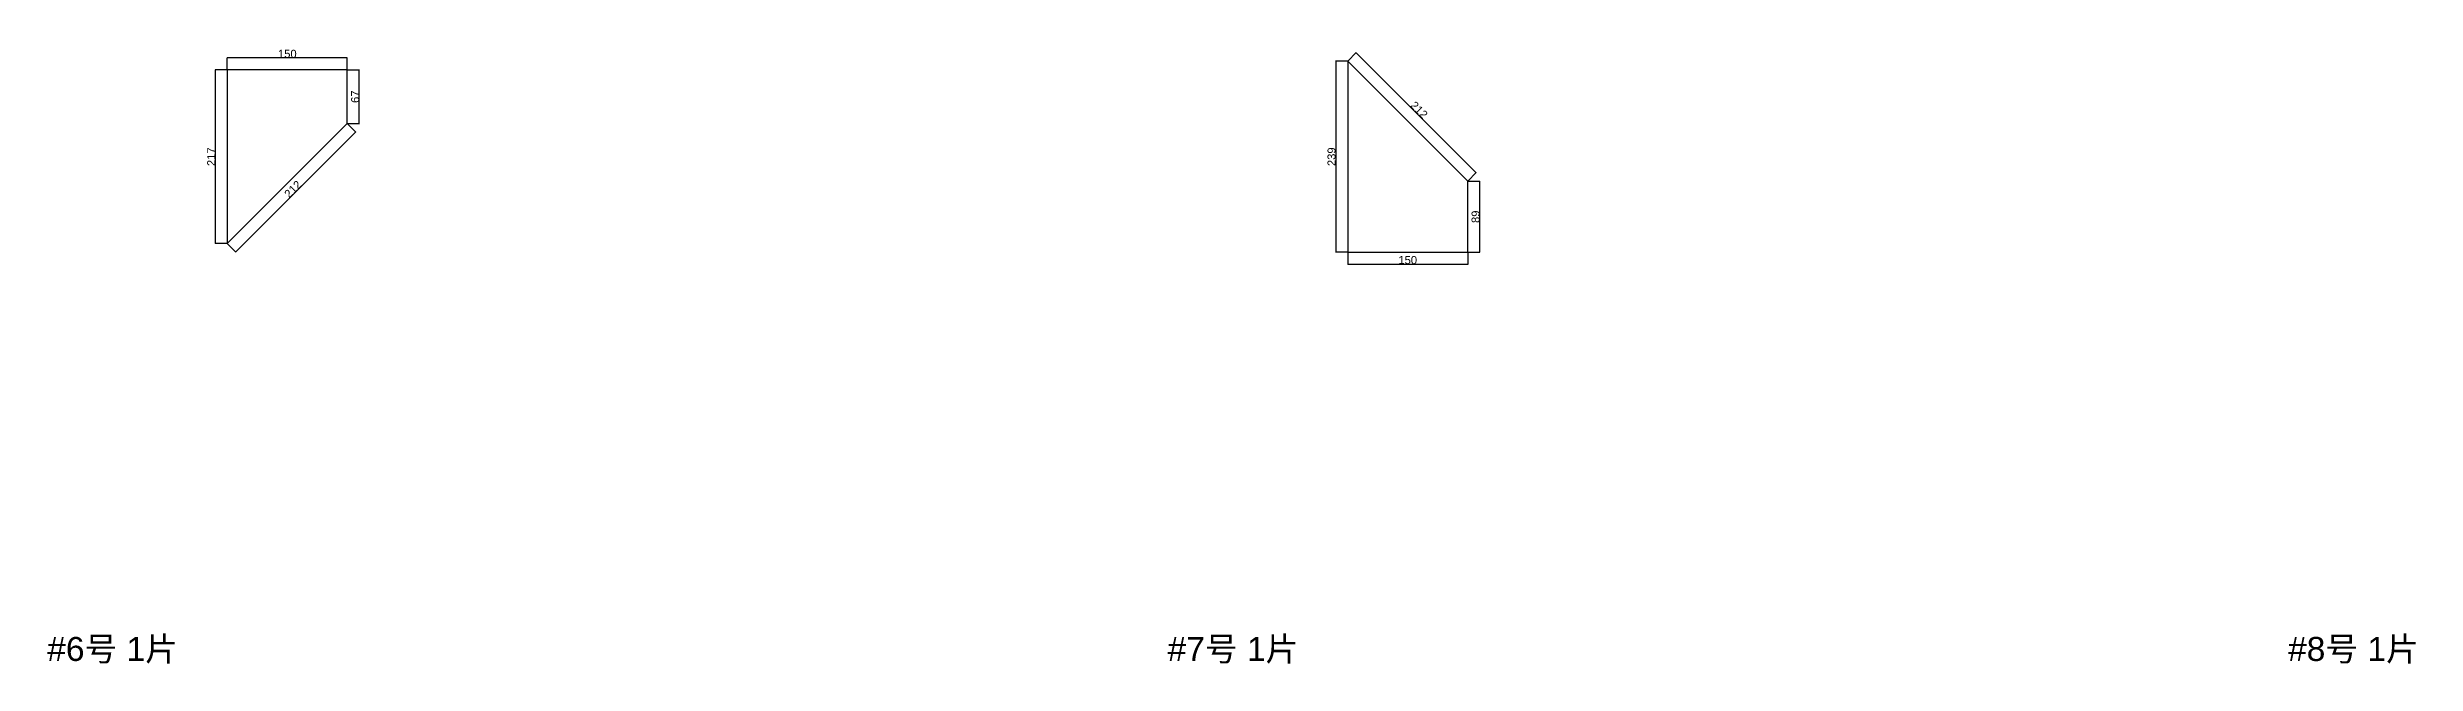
# Model space of a CAD drawing. Header units: inches. Extents: x -9450 to 207408, y -100115 to 6682.
# Drawn here: x 40700 to 43659, y -27233 to -26463 of the extents above; entities that cross this region are included whole.
import ezdxf

# ---------------------------------------------------------------- set-up
doc = ezdxf.new("R2010")
doc.units = ezdxf.units.IN
doc.header["$MEASUREMENT"] = 0
doc.layers.add('tag', color=1, linetype='Continuous')
doc.styles.get("Standard").update_dxf_attribs({"font": 'arial.ttf'})
doc.dimstyles.new('TileDimStyle', dxfattribs={"dimtxt": 10, "dimasz": 0.18, "dimexe": 0.18, "dimexo": 0.0625, "dimgap": 0.09, "dimtad": 1, "dimdec": 0, "dimzin": 0, "dimdsep": 46, "dimtxsty": 'Standard', "dimblk": 'ARCHTICK', "dimcen": 0.09, "dimadec": 0, "dimazin": 0, "dimtfac": 1, "dimtdec": 4, "dimtofl": 0, "dimtmove": 0, "dimatfit": 3, "dimfxl": 1, "dimtolj": 1, "dimtzin": 0, "dimarcsym": 0})

# ---------------------------------------------------------------- blocks, each defined once
blk = doc.blocks.new('_ArchTick')
at = {"color": 0, "linetype": 'ByBlock'}
blk.add_lwpolyline([(-0.5, -0.5, 0.4, 0.4, 0), (0.5, 0.5, 0.4, 0.4, 0)], format="xyseb", dxfattribs=at)
blk = doc.blocks.new('*D75')
at = {"color": 0, "linetype": 'ByBlock', "lineweight": -2}
for p, q in [((75.1, 108.4), (90.2, 108.4)), ((90, 41.6), (90, 108.4)), ((75.1, 41.6), (90.2, 41.6))]:
    blk.add_line(p, q, dxfattribs=at)
at = {"layer": 'Defpoints'}
for p in [(75, 108.4), (90, 108.4), (75, 41.6)]:
    blk.add_point(p, dxfattribs=at)
at = {"color": 0, "lineweight": -2, "xscale": 0.18, "yscale": 0.18, "zscale": 0.18}
for p, rotation in [((90, 108.4), 90), ((90, 41.6), 270)]:
    blk.add_blockref('_ArchTick', p, dxfattribs=dict(at, rotation=rotation))
at = {"color": 0, "insert": (89.9, 75), "char_height": 10, "attachment_point": 8, "rotation": 90}
blk.add_mtext('67', dxfattribs=at)
blk = doc.blocks.new('*D76')
at = {"color": 0, "linetype": 'ByBlock', "lineweight": -2}
for p, q in [((-75, 108.5), (-75, 123.6)), ((75, 123.4), (-75, 123.4)), ((75, 108.5), (75, 123.6))]:
    blk.add_line(p, q, dxfattribs=at)
at = {"layer": 'Defpoints'}
for p in [(-75, 123.4), (-75, 108.4), (75, 108.4)]:
    blk.add_point(p, dxfattribs=at)
at = {"color": 0, "lineweight": -2, "xscale": 0.18, "yscale": 0.18, "zscale": 0.18, "rotation": 180}
blk.add_blockref('_ArchTick', (-75, 123.4), dxfattribs=at)
at = {"color": 0, "lineweight": -2, "xscale": 0.18, "yscale": 0.18, "zscale": 0.18}
blk.add_blockref('_ArchTick', (75, 123.4), dxfattribs=at)
at = {"color": 0, "insert": (0, 123.5), "char_height": 10, "attachment_point": 8}
blk.add_mtext('150', dxfattribs=at)
blk = doc.blocks.new('*D77')
at = {"color": 0, "linetype": 'ByBlock', "lineweight": -2}
for p, q in [((-75.1, 108.4), (-90.2, 108.4)), ((-90, 108.4), (-90, -108.4)), ((-75.1, -108.4), (-90.2, -108.4))]:
    blk.add_line(p, q, dxfattribs=at)
at = {"layer": 'Defpoints'}
for p in [(-75, 108.4), (-90, -108.4), (-75, -108.4)]:
    blk.add_point(p, dxfattribs=at)
at = {"color": 0, "lineweight": -2, "xscale": 0.18, "yscale": 0.18, "zscale": 0.18}
for p, rotation in [((-90, 108.4), 90), ((-90, -108.4), 270)]:
    blk.add_blockref('_ArchTick', p, dxfattribs=dict(at, rotation=rotation))
at = {"color": 0, "insert": (-90.1, 0), "char_height": 10, "attachment_point": 8, "rotation": 90}
blk.add_mtext('217', dxfattribs=at)
blk = doc.blocks.new('*D78')
at = {"color": 0, "linetype": 'ByBlock', "lineweight": -2}
for p, q in [((-64.4, -119), (85.6, 31)), ((75, 41.5), (85.7, 30.8)), ((-75, -108.5), (-64.3, -119.2))]:
    blk.add_line(p, q, dxfattribs=at)
at = {"layer": 'Defpoints'}
for p in [(75, 41.6), (85.6, 31), (-75, -108.4)]:
    blk.add_point(p, dxfattribs=at)
at = {"color": 0, "lineweight": -2, "xscale": 0.18, "yscale": 0.18, "zscale": 0.18}
for p, rotation in [((85.6, 31), 45), ((-64.4, -119), 225)]:
    blk.add_blockref('_ArchTick', p, dxfattribs=dict(at, rotation=rotation))
at = {"color": 0, "insert": (10.5, -44), "char_height": 10, "attachment_point": 8, "rotation": 45}
blk.add_mtext('212', dxfattribs=at)
blk = doc.blocks.new('*D80')
at = {"color": 0, "linetype": 'ByBlock', "lineweight": -2}
for p, q in [((75.1, -30.7), (90.2, -30.7)), ((90, -119.3), (90, -30.7)), ((75.1, -119.3), (90.2, -119.3))]:
    blk.add_line(p, q, dxfattribs=at)
at = {"layer": 'Defpoints'}
for p in [(75, -30.7), (90, -30.7), (75, -119.3)]:
    blk.add_point(p, dxfattribs=at)
at = {"color": 0, "lineweight": -2, "xscale": 0.18, "yscale": 0.18, "zscale": 0.18}
for p, rotation in [((90, -30.7), 90), ((90, -119.3), 270)]:
    blk.add_blockref('_ArchTick', p, dxfattribs=dict(at, rotation=rotation))
at = {"color": 0, "insert": (89.9, -75), "char_height": 10, "attachment_point": 8, "rotation": 90}
blk.add_mtext('89', dxfattribs=at)
blk = doc.blocks.new('*D81')
at = {"color": 0, "linetype": 'ByBlock', "lineweight": -2}
for p, q in [((-75, 119.4), (-64.3, 130.1)), ((85.6, -20.1), (-64.4, 129.9)), ((75, -30.6), (85.7, -19.9))]:
    blk.add_line(p, q, dxfattribs=at)
at = {"layer": 'Defpoints'}
for p in [(-75, 119.3), (-64.4, 129.9), (75, -30.7)]:
    blk.add_point(p, dxfattribs=at)
at = {"color": 0, "lineweight": -2, "xscale": 0.18, "yscale": 0.18, "zscale": 0.18}
for p, rotation in [((-64.4, 129.9), 135), ((85.6, -20.1), 315)]:
    blk.add_blockref('_ArchTick', p, dxfattribs=dict(at, rotation=rotation))
at = {"color": 0, "insert": (10.7, 55), "char_height": 10, "attachment_point": 8, "rotation": 315}
blk.add_mtext('212', dxfattribs=at)
blk = doc.blocks.new('*D82')
at = {"color": 0, "linetype": 'ByBlock', "lineweight": -2}
for p, q in [((-75.1, 119.3), (-90.2, 119.3)), ((-90, 119.3), (-90, -119.3)), ((-75.1, -119.3), (-90.2, -119.3))]:
    blk.add_line(p, q, dxfattribs=at)
at = {"layer": 'Defpoints'}
for p in [(-75, 119.3), (-90, -119.3), (-75, -119.3)]:
    blk.add_point(p, dxfattribs=at)
at = {"color": 0, "lineweight": -2, "xscale": 0.18, "yscale": 0.18, "zscale": 0.18}
for p, rotation in [((-90, 119.3), 90), ((-90, -119.3), 270)]:
    blk.add_blockref('_ArchTick', p, dxfattribs=dict(at, rotation=rotation))
at = {"color": 0, "insert": (-90.1, 0), "char_height": 10, "attachment_point": 8, "rotation": 90}
blk.add_mtext('239', dxfattribs=at)
blk = doc.blocks.new('*D83')
at = {"color": 0, "linetype": 'ByBlock', "lineweight": -2}
for p, q in [((-75, -119.4), (-75, -134.5)), ((-75, -134.3), (75, -134.3)), ((75, -119.4), (75, -134.5))]:
    blk.add_line(p, q, dxfattribs=at)
at = {"layer": 'Defpoints'}
for p in [(-75, -119.3), (75, -119.3), (75, -134.3)]:
    blk.add_point(p, dxfattribs=at)
at = {"color": 0, "lineweight": -2, "xscale": 0.18, "yscale": 0.18, "zscale": 0.18, "rotation": 180}
blk.add_blockref('_ArchTick', (-75, -134.3), dxfattribs=at)
at = {"color": 0, "lineweight": -2, "xscale": 0.18, "yscale": 0.18, "zscale": 0.18}
blk.add_blockref('_ArchTick', (75, -134.3), dxfattribs=at)
at = {"color": 0, "insert": (0, -134.2), "char_height": 10, "attachment_point": 8}
blk.add_mtext('150', dxfattribs=at)
blk = doc.blocks.new('A_128886_133110_128886#6')
blk.add_lwpolyline([(75, 41.6), (75, 108.4), (-75, 108.4), (-75, -108.4)], close=True)
at = {"layer": 'tag'}
for base, p1, p2, angle, picture, middle in [((-75, 123.4), (75, 108.4), (-75, 108.4), 180, '*D76', (0, 123.4)), ((-90, -108.4), (-75, 108.4), (-75, -108.4), 270, '*D77', (-90, 0)), ((90, 108.4), (75, 41.6), (75, 108.4), 90, '*D75', (90, 75)), ((85.6, 31), (-75, -108.4), (75, 41.6), 45, '*D78', (10.6, -44))]:
    dim = blk.add_linear_dim(base=base, p1=p1, p2=p2, angle=angle, dimstyle='TileDimStyle', override={"dimpost": '<>'}, dxfattribs=at)
    dim.commit()
    dim.dimension.update_dxf_attribs({"geometry": picture, "text_midpoint": middle})
blk = doc.blocks.new('A_128886_133110_128886#7')
blk.add_lwpolyline([(75, -119.3), (75, -30.7), (-75, 119.3), (-75, -119.3)], close=True)
at = {"layer": 'tag'}
for base, p1, p2, angle, picture, middle in [((-90, -119.3), (-75, 119.3), (-75, -119.3), 270, '*D82', (-90, 0)), ((-64.4, 129.9), (75, -30.7), (-75, 119.3), 135, '*D81', (10.6, 54.9)), ((90, -30.7), (75, -119.3), (75, -30.7), 90, '*D80', (90, -75))]:
    dim = blk.add_linear_dim(base=base, p1=p1, p2=p2, angle=angle, dimstyle='TileDimStyle', override={"dimpost": '<>'}, dxfattribs=at)
    dim.commit()
    dim.dimension.update_dxf_attribs({"geometry": picture, "text_midpoint": middle})
dim = blk.add_linear_dim(base=(75, -134.3), p1=(-75, -119.3), p2=(75, -119.3), dimstyle='TileDimStyle', override={"dimpost": '<>'}, dxfattribs=at)
dim.commit()
dim.dimension.update_dxf_attribs({"geometry": '*D83', "text_midpoint": (0, -134.3)})

msp = doc.modelspace()

# ---------------------------------------------------------------- block references
for name, p in [('A_128886_133110_128886#6', (41000, -26600)), ('A_128886_133110_128886#7', (42400, -26600))]:
    msp.add_blockref(name, p)

# ---------------------------------------------------------------- texts
at = {"char_height": 30, "attachment_point": 1}
for s, insert in [('#6号 1片', (40700, -27200)), ('#7号 1片', (42100, -27200)), ('#8号 1片', (43500, -27200))]:
    msp.add_mtext(s, dxfattribs=dict(at, insert=insert))

doc.saveas('drawing.dxf')
